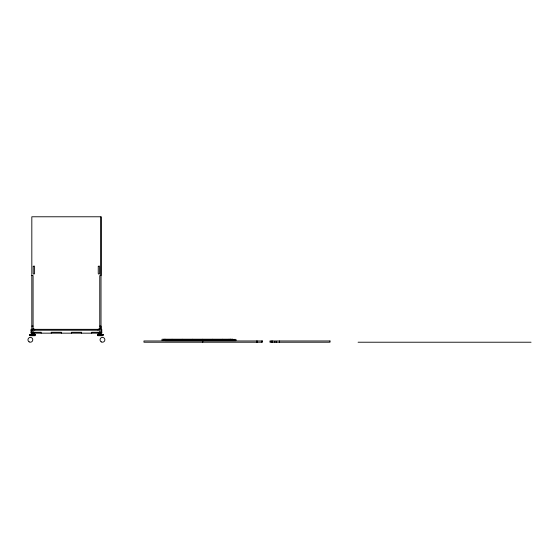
<?xml version="1.0" encoding="UTF-8"?>
<svg xmlns="http://www.w3.org/2000/svg" width="559" height="559" viewBox="0 0 559 559"><rect width="100%" height="100%" fill="white"/><g stroke="black" fill="none" stroke-linecap="round" stroke-linejoin="round"><path stroke-width="0.84" d="M101.011 329.23L101.011 326.1L99.768 326.1M31.821 334.401L31.821 216.78L101.011 216.78L101.011 275.594L99.768 275.594L99.768 334.401M32.45 329.335L31.066 329.335L31.066 333.157L33.484 333.157L34.728 332.277L34.728 333.157L33.072 334.037M33.072 328.454L34.728 329.335L98.105 329.335L99.768 328.454M33.072 329.335L34.728 330.215L98.105 330.215L99.768 329.335M31.821 275.594L33.072 275.594L33.072 334.401M31.821 326.1L33.072 326.1M31.066 330.215L33.072 330.215M31.066 332.277L41.163 332.277L41.163 333.157M101.773 332.277L91.669 332.277L91.669 333.157M34.728 333.157L98.105 333.157L99.768 334.037M98.105 333.157L98.105 332.277L99.348 333.157L101.011 333.157M165.275 339.39L235.982 339.39L235.982 340.641L165.275 340.641M358.081 342.22L531.05 342.22M279.493 340.969L279.493 342.22M276.251 341.598L276.251 342.22M274.818 341.598L274.818 342.22M272.436 340.969L272.436 342.22M271.192 340.969L271.192 342.22M261.878 340.969L261.878 342.22M257.175 340.969L257.175 342.22M256.763 340.969L256.763 342.22M233.976 339.39L233.976 340.641M233.564 339.39L233.564 340.641M232.32 339.39L232.32 340.641M230.706 339.243L230.706 340.494M230.294 339.243L230.294 340.494M229.043 339.243L229.043 340.494M222.608 339.243L222.608 340.494M212.511 339.243L212.511 340.494M202.763 340.969L202.763 342.22M202.407 339.243L202.407 340.494M192.31 339.243L192.31 340.494M182.206 339.243L182.206 340.494M172.102 339.243L172.102 340.494M165.674 339.243L165.674 340.494M164.423 339.243L164.423 340.494M164.011 339.243L164.011 340.494M102.737 334.401L102.737 335.645M102.465 335.645L98.314 335.645M101.773 329.335L101.773 333.157M101.011 216.78L101.011 334.401M99.348 328.454L99.348 329.335M99.348 333.157L99.348 334.037M98.105 329.335L98.105 330.215M98.035 334.401L98.035 335.645M81.572 333.157L81.572 332.277L71.468 332.277L71.468 333.157M61.364 333.157L61.364 332.277L51.267 332.277L51.267 333.157M34.798 334.401L34.798 335.645M34.728 329.335L34.728 330.215M34.525 335.645L30.375 335.645M33.484 328.454L33.484 329.335M33.484 333.157L33.484 334.037M30.095 334.401L30.095 335.645M33.233 266.419L33.212 273.519L33.903 274.21L34.595 273.519L34.595 266.594L34.078 265.93L33.233 266.419M98.265 266.419L98.244 273.519L98.936 274.21L99.628 273.519L99.628 266.594L99.118 265.93L98.265 266.419M35.217 334.401L29.683 334.401L29.683 335.645L35.217 335.645L35.217 334.401M103.156 334.401L97.622 334.401L97.622 335.645L103.156 335.645L103.156 334.401M232.712 339.243L162.005 339.243L162.005 340.494L232.712 340.494L232.712 339.243M262.297 340.969L143.956 340.969L143.956 342.22L262.297 342.22L262.297 340.969M329.999 340.969L269.948 340.969L269.948 342.22L329.999 342.22L329.999 340.969M101.256 341.891A2.425 2.425 0 0 0 104.882 339.795A2.425 2.425 0 0 0 101.256 337.699A2.425 2.425 0 0 0 101.256 341.891M29.159 341.891A2.425 2.425 0 0 0 32.792 339.795A2.425 2.425 0 0 0 29.159 337.699A2.425 2.425 0 0 0 29.159 341.891"/></g></svg>
